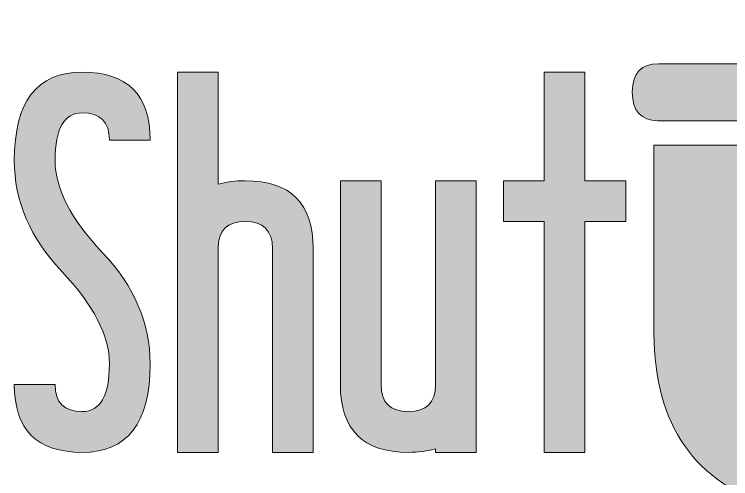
# Model space of a CAD drawing. Header units: inches. Extents: x 149 to 941, y -924 to -156.
# Drawn here: x 148.5 to 608.8, y -454.8 to -156.3 of the extents above; entities that cross this region are included whole.
import ezdxf

# ---------------------------------------------------------------- set-up
doc = ezdxf.new("R2010")
doc.units = ezdxf.units.IN
doc.header["$MEASUREMENT"] = 0
doc.layers.add('Layer 1', color=7, linetype='Continuous')

# ---------------------------------------------------------------- blocks, each defined once
blk = doc.blocks.new('block 3')
at = {"layer": 'Layer 1', "true_color": 0xffffff}
h = blk.add_hatch(color=7, dxfattribs=at)
h.dxf.hatch_style = 2
edge = h.paths.add_edge_path()
edge.add_spline(control_points=[(192.17, -193.47), (221.26, -193.47), (235.81, -208.02), (235.81, -237.12), (235.81, -237.12), (209.62, -237.12), (209.62, -237.12), (209.62, -225.48), (203.8, -219.66), (192.17, -219.66), (180.53, -219.66), (174.71, -229.85), (174.71, -250.21), (174.71, -268.26), (184.89, -288.04), (205.26, -309.57), (225.63, -331.11), (235.81, -354.97), (235.81, -381.15), (235.81, -418.98), (221.26, -437.89), (192.17, -437.89), (163.07, -437.89), (148.52, -423.34), (148.52, -394.25), (148.52, -394.25), (174.71, -394.25), (174.71, -394.25), (174.71, -405.89), (180.53, -411.7), (192.17, -411.7), (203.8, -411.7), (209.62, -401.52), (209.62, -381.15), (209.62, -381.15), (209.62, -380.98), (209.62, -380.98), (209.62, -362.94), (199.44, -343.18), (179.07, -321.71), (158.7, -300.23), (148.52, -276.4), (148.52, -250.21), (148.52, -212.39), (163.07, -193.47), (192.17, -193.47)], knot_values=[0, 0, 0, 0, 1, 1, 1, 2, 2, 2, 3, 3, 3, 4, 4, 4, 5, 5, 5, 6, 6, 6, 7, 7, 7, 8, 8, 8, 9, 9, 9, 10, 10, 10, 11, 11, 11, 12, 12, 12, 13, 13, 13, 14, 14, 14, 15, 15, 15, 15], degree=3, periodic=1)
h = blk.add_hatch(color=7, dxfattribs=at)
h.dxf.hatch_style = 2
edge = h.paths.add_edge_path()
edge.add_spline(control_points=[(340.56, -437.89), (340.56, -437.89), (314.38, -437.89), (314.38, -437.89), (314.38, -437.89), (314.38, -306.95), (314.38, -306.95), (314.38, -295.32), (308.55, -289.49), (296.92, -289.49), (285.28, -289.49), (279.46, -295.32), (279.46, -306.95), (279.46, -306.95), (279.46, -437.89), (279.46, -437.89), (279.46, -437.89), (253.27, -437.89), (253.27, -437.89), (253.27, -437.89), (253.27, -193.47), (253.27, -193.47), (253.27, -193.47), (279.46, -193.47), (279.46, -193.47), (279.46, -193.47), (279.46, -265.58), (279.46, -265.58), (284.58, -264.07), (290.4, -263.31), (296.92, -263.31), (326.01, -263.31), (340.56, -277.86), (340.56, -306.95), (340.56, -306.95), (340.56, -437.89), (340.56, -437.89)], knot_values=[0, 0, 0, 0, 1, 1, 1, 2, 2, 2, 3, 3, 3, 4, 4, 4, 5, 5, 5, 6, 6, 6, 7, 7, 7, 8, 8, 8, 9, 9, 9, 10, 10, 10, 11, 11, 11, 12, 12, 12, 12], degree=3, periodic=1)
h = blk.add_hatch(color=7, dxfattribs=at)
h.dxf.hatch_style = 2
h.paths.add_polyline_path([(515.15, -289.49), (515.15, -437.89), (488.96, -437.89), (488.96, -289.49), (462.77, -289.49), (462.77, -263.31), (488.96, -263.31), (488.96, -193.47), (515.15, -193.47), (515.15, -263.31), (541.34, -263.31), (541.34, -289.49)])
h = blk.add_hatch(color=7, dxfattribs=at)
h.dxf.hatch_style = 2
edge = h.paths.add_edge_path()
edge.add_spline(control_points=[(419.13, -263.31), (419.13, -263.31), (445.31, -263.31), (445.31, -263.31), (445.31, -263.31), (445.31, -437.89), (445.31, -437.89), (445.31, -437.89), (419.13, -437.89), (419.13, -437.89), (419.13, -437.89), (419.13, -435.62), (419.13, -435.62), (414, -437.14), (408.19, -437.89), (401.67, -437.89), (372.57, -437.89), (358.02, -423.34), (358.02, -394.25), (358.02, -394.25), (358.02, -263.31), (358.02, -263.31), (358.02, -263.31), (384.21, -263.31), (384.21, -263.31), (384.21, -263.31), (384.21, -394.25), (384.21, -394.25), (384.21, -405.89), (390.03, -411.7), (401.67, -411.7), (413.3, -411.7), (419.13, -405.89), (419.13, -394.25), (419.13, -394.25), (419.13, -263.31), (419.13, -263.31)], knot_values=[0, 0, 0, 0, 1, 1, 1, 2, 2, 2, 3, 3, 3, 4, 4, 4, 5, 5, 5, 6, 6, 6, 7, 7, 7, 8, 8, 8, 9, 9, 9, 10, 10, 10, 11, 11, 11, 12, 12, 12, 12], degree=3, periodic=1)
at = {"layer": 'Layer 1', "lineweight": 0}
blk.add_lwpolyline([(515.15, -289.49), (515.15, -437.89), (488.96, -437.89), (488.96, -289.49), (462.77, -289.49), (462.77, -263.31), (488.96, -263.31), (488.96, -193.47), (515.15, -193.47), (515.15, -263.31), (541.34, -263.31), (541.34, -289.49), (515.15, -289.49)], dxfattribs=at)
for points, knots in [([(192.17, -193.47), (221.26, -193.47), (235.81, -208.02), (235.81, -237.12), (235.81, -237.12), (209.62, -237.12), (209.62, -237.12), (209.62, -225.48), (203.8, -219.66), (192.17, -219.66), (180.53, -219.66), (174.71, -229.85), (174.71, -250.21), (174.71, -268.26), (184.89, -288.04), (205.26, -309.57), (225.63, -331.11), (235.81, -354.97), (235.81, -381.15), (235.81, -418.98), (221.26, -437.89), (192.17, -437.89), (163.07, -437.89), (148.52, -423.34), (148.52, -394.25), (148.52, -394.25), (174.71, -394.25), (174.71, -394.25), (174.71, -405.89), (180.53, -411.7), (192.17, -411.7), (203.8, -411.7), (209.62, -401.52), (209.62, -381.15), (209.62, -381.15), (209.62, -380.98), (209.62, -380.98), (209.62, -362.94), (199.44, -343.18), (179.07, -321.71), (158.7, -300.23), (148.52, -276.4), (148.52, -250.21), (148.52, -212.39), (163.07, -193.47), (192.17, -193.47)], [0, 0, 0, 0, 1, 1, 1, 2, 2, 2, 3, 3, 3, 4, 4, 4, 5, 5, 5, 6, 6, 6, 7, 7, 7, 8, 8, 8, 9, 9, 9, 10, 10, 10, 11, 11, 11, 12, 12, 12, 13, 13, 13, 14, 14, 14, 15, 15, 15, 15]), ([(340.56, -437.89), (340.56, -437.89), (314.38, -437.89), (314.38, -437.89), (314.38, -437.89), (314.38, -306.95), (314.38, -306.95), (314.38, -295.32), (308.55, -289.49), (296.92, -289.49), (285.28, -289.49), (279.46, -295.32), (279.46, -306.95), (279.46, -306.95), (279.46, -437.89), (279.46, -437.89), (279.46, -437.89), (253.27, -437.89), (253.27, -437.89), (253.27, -437.89), (253.27, -193.47), (253.27, -193.47), (253.27, -193.47), (279.46, -193.47), (279.46, -193.47), (279.46, -193.47), (279.46, -265.58), (279.46, -265.58), (284.58, -264.07), (290.4, -263.31), (296.92, -263.31), (326.01, -263.31), (340.56, -277.86), (340.56, -306.95), (340.56, -306.95), (340.56, -437.89), (340.56, -437.89)], [0, 0, 0, 0, 1, 1, 1, 2, 2, 2, 3, 3, 3, 4, 4, 4, 5, 5, 5, 6, 6, 6, 7, 7, 7, 8, 8, 8, 9, 9, 9, 10, 10, 10, 11, 11, 11, 12, 12, 12, 12]), ([(419.13, -263.31), (419.13, -263.31), (445.31, -263.31), (445.31, -263.31), (445.31, -263.31), (445.31, -437.89), (445.31, -437.89), (445.31, -437.89), (419.13, -437.89), (419.13, -437.89), (419.13, -437.89), (419.13, -435.62), (419.13, -435.62), (414, -437.14), (408.19, -437.89), (401.67, -437.89), (372.57, -437.89), (358.02, -423.34), (358.02, -394.25), (358.02, -394.25), (358.02, -263.31), (358.02, -263.31), (358.02, -263.31), (384.21, -263.31), (384.21, -263.31), (384.21, -263.31), (384.21, -394.25), (384.21, -394.25), (384.21, -405.89), (390.03, -411.7), (401.67, -411.7), (413.3, -411.7), (419.13, -405.89), (419.13, -394.25), (419.13, -394.25), (419.13, -263.31), (419.13, -263.31)], [0, 0, 0, 0, 1, 1, 1, 2, 2, 2, 3, 3, 3, 4, 4, 4, 5, 5, 5, 6, 6, 6, 7, 7, 7, 8, 8, 8, 9, 9, 9, 10, 10, 10, 11, 11, 11, 12, 12, 12, 12])]:
    blk.add_open_spline(points, degree=3, knots=knots, dxfattribs=at)
blk = doc.blocks.new('block 6')
at = {"layer": 'Layer 1', "true_color": 0xffffff}
h = blk.add_hatch(color=7, dxfattribs=at)
h.dxf.hatch_style = 2
edge = h.paths.add_edge_path()
edge.add_spline(control_points=[(704.61, -188.16), (712.64, -156.31), (734.9, -174.13), (750.5, -170.46), (760.82, -168.04), (772.49, -168.29), (769.18, -188.13), (814.49, -188.13), (857.82, -188.13), (901.14, -188.14), (906.49, -188.14), (912.95, -186.17), (916.92, -188.83), (922.55, -192.6), (930.35, -200.24), (929.91, -205.45), (929.33, -212.24), (922.34, -222.52), (916.78, -223.75), (904.19, -226.55), (890.78, -224.76), (877.7, -224.77), (777.22, -224.78), (676.75, -224.77), (576.27, -224.77), (571.51, -224.77), (566.76, -224.78), (562, -224.71), (551.19, -224.54), (545.54, -218.69), (545.58, -206.23), (545.61, -193.59), (551.58, -188.21), (562.32, -188.2), (599.19, -188.2), (636.05, -188.17), (672.91, -188.16), (683.57, -188.15), (694.24, -188.16), (704.61, -188.16)], knot_values=[0, 0, 0, 0, 1, 1, 1, 2, 2, 2, 3, 3, 3, 4, 4, 4, 5, 5, 5, 6, 6, 6, 7, 7, 7, 8, 8, 8, 9, 9, 9, 10, 10, 10, 11, 11, 11, 12, 12, 12, 13, 13, 13, 13], degree=3, periodic=1)
h = blk.add_hatch(color=7, dxfattribs=at)
h.dxf.hatch_style = 2
edge = h.paths.add_edge_path()
edge.add_spline(control_points=[(646.32, -514.91), (646.32, -506.49), (645.84, -499.81), (646.43, -493.25), (647.41, -482.45), (644.25, -477.12), (634.3, -473.31), (581.02, -452.91), (559.16, -417.65), (559.39, -355.4), (559.53, -317.53), (559.41, -279.65), (559.41, -240.38), (678.99, -240.38), (796.95, -240.38), (916.05, -240.38), (916.05, -290.66), (919.13, -340.75), (915.06, -390.11), (911.88, -428.69), (885.8, -452.7), (855, -468.42), (847.49, -472.26), (839.48, -474.87), (831.02, -478.32), (831.02, -490.17), (831.02, -501.98), (831.02, -514.82), (841.45, -518.03), (851.88, -520.36), (861.71, -524.48), (876.67, -530.76), (892.1, -536.59), (905.76, -545.61), (939.42, -567.84), (940.68, -600.85), (905.76, -619.98), (875.89, -636.35), (842.66, -647.66), (809.81, -653.98), (742.9, -666.86), (675.74, -663.06), (610.46, -640.46), (593.19, -634.47), (576.09, -624.92), (561.43, -613.1), (539.61, -595.5), (539.23, -570.51), (561.49, -553.74), (579.85, -539.91), (601.7, -531.75), (622.29, -521.83), (629.22, -518.49), (637.05, -517.5), (646.32, -514.91)], knot_values=[0, 0, 0, 0, 1, 1, 1, 2, 2, 2, 3, 3, 3, 4, 4, 4, 5, 5, 5, 6, 6, 6, 7, 7, 7, 8, 8, 8, 9, 9, 9, 10, 10, 10, 11, 11, 11, 12, 12, 12, 13, 13, 13, 14, 14, 14, 15, 15, 15, 16, 16, 16, 17, 17, 17, 18, 18, 18, 18], degree=3, periodic=1)
edge = h.paths.add_edge_path()
edge.add_spline(control_points=[(754.73, -532.35), (727.4, -534.18), (703.52, -534.15), (680.1, -537.84), (659.13, -541.15), (638.09, -546.78), (618.27, -554.99), (610.01, -558.42), (600.41, -570.76), (599.68, -579.87), (599.1, -587.22), (609.99, -597.28), (617.55, -603.4), (623.98, -608.61), (632.76, -610.72), (640.8, -612.8), (697.01, -627.31), (753.72, -628.33), (810.53, -618.33), (825.64, -615.66), (841.26, -612.16), (854.87, -604.87), (864.26, -599.85), (876.84, -587.39), (876.56, -578.73), (876.27, -569.64), (863.06, -559.95), (854.07, -552.75), (848.12, -547.98), (839.82, -546.05), (832.3, -544.73), (805.39, -540), (778.37, -536.06), (754.73, -532.35)], knot_values=[0, 0, 0, 0, 1, 1, 1, 2, 2, 2, 3, 3, 3, 4, 4, 4, 5, 5, 5, 6, 6, 6, 7, 7, 7, 8, 8, 8, 9, 9, 9, 10, 10, 10, 11, 11, 11, 11], degree=3, periodic=1)
h = blk.add_hatch(color=7, dxfattribs=at)
h.dxf.hatch_style = 2
edge = h.paths.add_edge_path()
edge.add_spline(control_points=[(612.98, -578.84), (647.46, -539.67), (826.13, -539.27), (864.44, -579.38), (855.34, -591.18), (844.65, -596.72), (830.56, -593.54), (769.23, -579.69), (707.88, -579.85), (646.5, -593.35), (632.53, -596.42), (623.52, -592.38), (612.98, -578.84)], knot_values=[0, 0, 0, 0, 1, 1, 1, 2, 2, 2, 3, 3, 3, 4, 4, 4, 4], degree=3, periodic=1)
h = blk.add_hatch(color=7, dxfattribs=at)
h.dxf.hatch_style = 2
edge = h.paths.add_edge_path()
edge.add_spline(control_points=[(551.26, -619.26), (629.12, -693.09), (856.67, -688.55), (923.5, -623.35), (920.82, -629.94), (919.1, -637.36), (915.29, -643.01), (889.25, -681.67), (863.24, -720.39), (836.09, -758.07), (829.63, -767.03), (825.8, -773.89), (827.68, -785.92), (832.59, -817.39), (835.5, -849.26), (840.37, -880.73), (842.22, -892.66), (838.39, -899.51), (829.39, -901.82), (804.68, -908.18), (779.7, -918.04), (754.88, -917.83), (720.31, -917.53), (685.67, -910.17), (651.3, -904.12), (638.85, -901.93), (633.82, -892.33), (636.74, -876.04), (642.11, -846.06), (645.59, -815.56), (648.16, -785.09), (648.86, -776.81), (645.26, -766.41), (640.64, -759.5), (615.4, -721.81), (589.01, -685.08), (563.56, -647.56), (558.77, -640.51), (556.42, -631.38), (551.26, -619.26)], knot_values=[0, 0, 0, 0, 1, 1, 1, 2, 2, 2, 3, 3, 3, 4, 4, 4, 5, 5, 5, 6, 6, 6, 7, 7, 7, 8, 8, 8, 9, 9, 9, 10, 10, 10, 11, 11, 11, 12, 12, 12, 13, 13, 13, 13], degree=3, periodic=1)
at = {"layer": 'Layer 1', "lineweight": 0}
for points, knots in [([(704.61, -188.16), (712.64, -156.31), (734.9, -174.13), (750.5, -170.46), (760.82, -168.04), (772.49, -168.29), (769.18, -188.13), (814.49, -188.13), (857.82, -188.13), (901.14, -188.14), (906.49, -188.14), (912.95, -186.17), (916.92, -188.83), (922.55, -192.6), (930.35, -200.24), (929.91, -205.45), (929.33, -212.24), (922.34, -222.52), (916.78, -223.75), (904.19, -226.55), (890.78, -224.76), (877.7, -224.77), (777.22, -224.78), (676.75, -224.77), (576.27, -224.77), (571.51, -224.77), (566.76, -224.78), (562, -224.71), (551.19, -224.54), (545.54, -218.69), (545.58, -206.23), (545.61, -193.59), (551.58, -188.21), (562.32, -188.2), (599.19, -188.2), (636.05, -188.17), (672.91, -188.16), (683.57, -188.15), (694.24, -188.16), (704.61, -188.16)], [0, 0, 0, 0, 1, 1, 1, 2, 2, 2, 3, 3, 3, 4, 4, 4, 5, 5, 5, 6, 6, 6, 7, 7, 7, 8, 8, 8, 9, 9, 9, 10, 10, 10, 11, 11, 11, 12, 12, 12, 13, 13, 13, 13]), ([(646.32, -514.91), (646.32, -506.49), (645.84, -499.81), (646.43, -493.25), (647.41, -482.45), (644.25, -477.12), (634.3, -473.31), (581.02, -452.91), (559.16, -417.65), (559.39, -355.4), (559.53, -317.53), (559.41, -279.65), (559.41, -240.38), (678.99, -240.38), (796.95, -240.38), (916.05, -240.38), (916.05, -290.66), (919.13, -340.75), (915.06, -390.11), (911.88, -428.69), (885.8, -452.7), (855, -468.42), (847.49, -472.26), (839.48, -474.87), (831.02, -478.32), (831.02, -490.17), (831.02, -501.98), (831.02, -514.82), (841.45, -518.03), (851.88, -520.36), (861.71, -524.48), (876.67, -530.76), (892.1, -536.59), (905.76, -545.61), (939.42, -567.84), (940.68, -600.85), (905.76, -619.98), (875.89, -636.35), (842.66, -647.66), (809.81, -653.98), (742.9, -666.86), (675.74, -663.06), (610.46, -640.46), (593.19, -634.47), (576.09, -624.92), (561.43, -613.1), (539.61, -595.5), (539.23, -570.51), (561.49, -553.74), (579.85, -539.91), (601.7, -531.75), (622.29, -521.83), (629.22, -518.49), (637.05, -517.5), (646.32, -514.91)], [0, 0, 0, 0, 1, 1, 1, 2, 2, 2, 3, 3, 3, 4, 4, 4, 5, 5, 5, 6, 6, 6, 7, 7, 7, 8, 8, 8, 9, 9, 9, 10, 10, 10, 11, 11, 11, 12, 12, 12, 13, 13, 13, 14, 14, 14, 15, 15, 15, 16, 16, 16, 17, 17, 17, 18, 18, 18, 18]), ([(754.73, -532.35), (727.4, -534.18), (703.52, -534.15), (680.1, -537.84), (659.13, -541.15), (638.09, -546.78), (618.27, -554.99), (610.01, -558.42), (600.41, -570.76), (599.68, -579.87), (599.1, -587.22), (609.99, -597.28), (617.55, -603.4), (623.98, -608.61), (632.76, -610.72), (640.8, -612.8), (697.01, -627.31), (753.72, -628.33), (810.53, -618.33), (825.64, -615.66), (841.26, -612.16), (854.87, -604.87), (864.26, -599.85), (876.84, -587.39), (876.56, -578.73), (876.27, -569.64), (863.06, -559.95), (854.07, -552.75), (848.12, -547.98), (839.82, -546.05), (832.3, -544.73), (805.39, -540), (778.37, -536.06), (754.73, -532.35)], [0, 0, 0, 0, 1, 1, 1, 2, 2, 2, 3, 3, 3, 4, 4, 4, 5, 5, 5, 6, 6, 6, 7, 7, 7, 8, 8, 8, 9, 9, 9, 10, 10, 10, 11, 11, 11, 11]), ([(612.98, -578.84), (647.46, -539.67), (826.13, -539.27), (864.44, -579.38), (855.34, -591.18), (844.65, -596.72), (830.56, -593.54), (769.23, -579.69), (707.88, -579.85), (646.5, -593.35), (632.53, -596.42), (623.52, -592.38), (612.98, -578.84)], [0, 0, 0, 0, 1, 1, 1, 2, 2, 2, 3, 3, 3, 4, 4, 4, 4]), ([(551.26, -619.26), (629.12, -693.09), (856.67, -688.55), (923.5, -623.35), (920.82, -629.94), (919.1, -637.36), (915.29, -643.01), (889.25, -681.67), (863.24, -720.39), (836.09, -758.07), (829.63, -767.03), (825.8, -773.89), (827.68, -785.92), (832.59, -817.39), (835.5, -849.26), (840.37, -880.73), (842.22, -892.66), (838.39, -899.51), (829.39, -901.82), (804.68, -908.18), (779.7, -918.04), (754.88, -917.83), (720.31, -917.53), (685.67, -910.17), (651.3, -904.12), (638.85, -901.93), (633.82, -892.33), (636.74, -876.04), (642.11, -846.06), (645.59, -815.56), (648.16, -785.09), (648.86, -776.81), (645.26, -766.41), (640.64, -759.5), (615.4, -721.81), (589.01, -685.08), (563.56, -647.56), (558.77, -640.51), (556.42, -631.38), (551.26, -619.26)], [0, 0, 0, 0, 1, 1, 1, 2, 2, 2, 3, 3, 3, 4, 4, 4, 5, 5, 5, 6, 6, 6, 7, 7, 7, 8, 8, 8, 9, 9, 9, 10, 10, 10, 11, 11, 11, 12, 12, 12, 13, 13, 13, 13])]:
    blk.add_open_spline(points, degree=3, knots=knots, dxfattribs=at)
blk = doc.blocks.new('block 2')
at = {"layer": 'Layer 1'}
for name in ['block 6', 'block 3']:
    blk.add_blockref(name, (0, 0), dxfattribs=at)

msp = doc.modelspace()

# ---------------------------------------------------------------- block references
at = {"layer": 'Layer 1'}
msp.add_blockref('block 2', (0, 0), dxfattribs=at)

doc.saveas('drawing.dxf')
